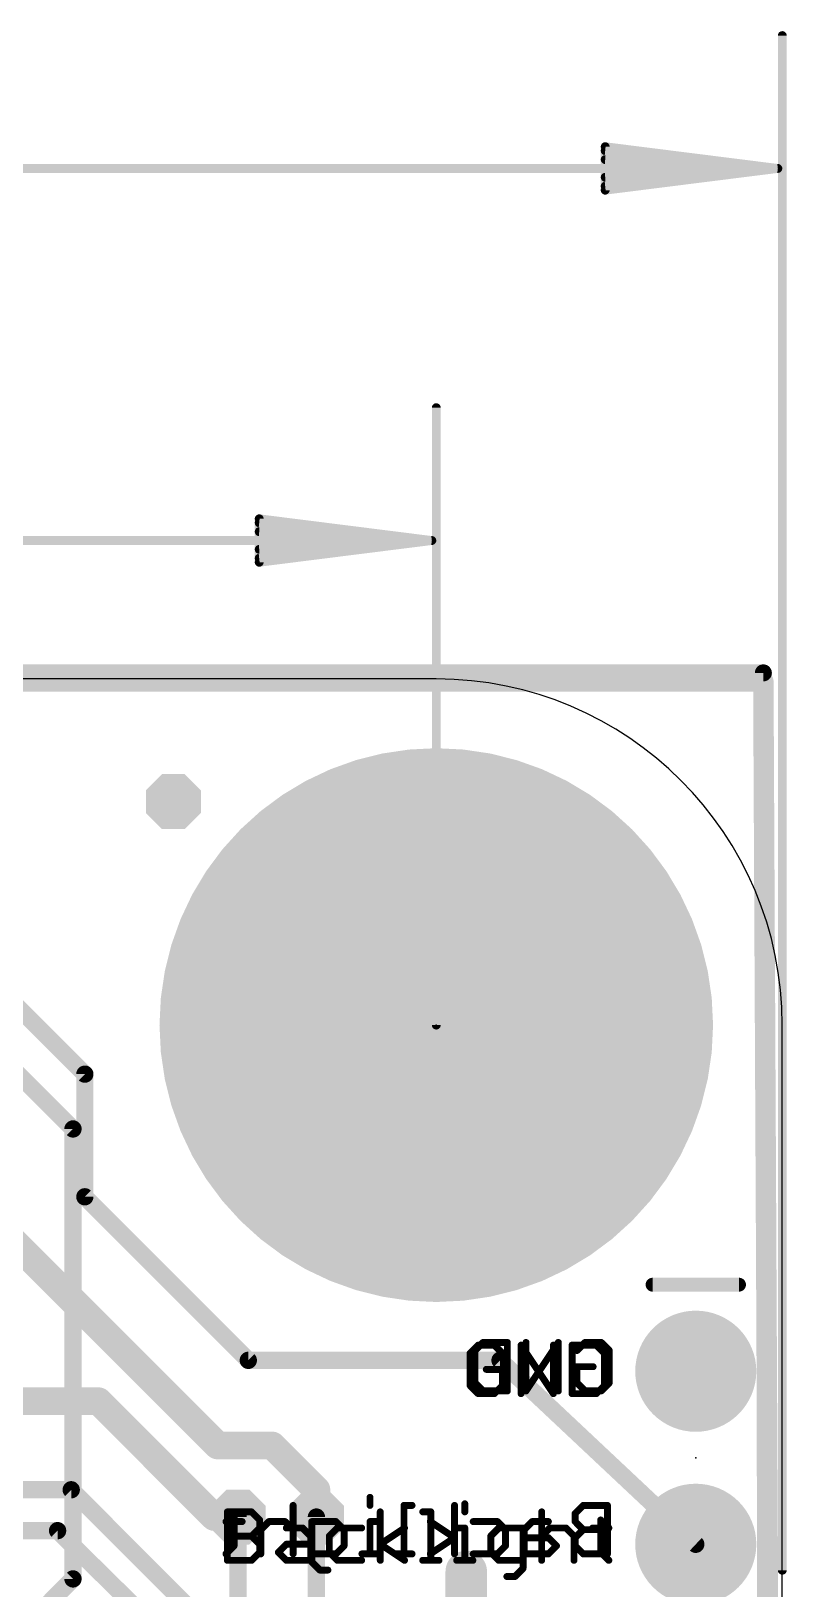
# Model space of a CAD drawing. Extents: x -30 to 79, y -8 to 63.
# Drawn here: x 55.01 to 66.17, y 37.45 to 60.31 of the extents above; entities that cross this region are included whole.
import ezdxf

# ---------------------------------------------------------------- set-up
doc = ezdxf.new("R2010")
doc.units = 0
for name, color, linetype in [('1', 12, 'CONTINUOUS'), ('16', 132, 'CONTINUOUS'), ('17', 110, 'CONTINUOUS'), ('18', 3, 'CONTINUOUS'), ('20', 53, 'CONTINUOUS'), ('21', 40, 'CONTINUOUS'), ('22', 6, 'CONTINUOUS'), ('23', 40, 'CONTINUOUS'), ('39', 12, 'CONTINUOUS'), ('40', 132, 'CONTINUOUS'), ('41', 12, 'CONTINUOUS'), ('42', 132, 'CONTINUOUS'), ('43', 110, 'CONTINUOUS'), ('47', 253, 'CONTINUOUS'), ('51', 253, 'CONTINUOUS')]:
    doc.layers.add(name, color=color, linetype=linetype)

# ---------------------------------------------------------------- blocks, each defined once
blk = doc.blocks.new('RECT')
blk.add_solid([(-0.5, -0.5), (0.5, -0.5), (-0.5, 0.5), (0.5, 0.5)])
blk = doc.blocks.new('ROUNDP')
at = {"const_width": 0.5}
blk.add_lwpolyline([(0, -0.25, 1), (0, 0.25, 1), (0, -0.25)], format="xyb", dxfattribs=at)
blk = doc.blocks.new('OCTAGONV')
at = {"const_width": 0.5}
blk.add_lwpolyline([(-0.25, -0.1036), (-0.25, 0.1036), (-0.1036, 0.25), (0.1036, 0.25), (0.25, 0.1036), (0.25, -0.1036), (0.1036, -0.25), (-0.1036, -0.25), (-0.25, -0.1036), (-0.25, 0.1036)], dxfattribs=at)

msp = doc.modelspace()

# ---------------------------------------------------------------- linework, layer by layer
at = {"layer": '1'}
for points, const_width in [([(-0.254, 50.762), (65.762, 50.762)], 0.3), ([(65.762, 50.762), (66.016, 0)], 0.3), ([(55.626, 44.196), (53.848, 45.974)], 0.254), ([(55.626, 37.592), (55.626, 44.196)], 0.254), ([(58.05, 34.55), (58.05, 38.5)], 0.254), ([(59.2, 34.4118), (59.2, 38.5)], 0.254), ([(61.4, 37.7), (61.4, 33.7)], 0.6096), ([(53.467, 35.433), (55.626, 37.592)], 0.254)]:
    msp.add_lwpolyline(points, dxfattribs=dict(at, const_width=const_width))
for points, const_width in [([(65.837, 50.7624, 1), (65.687, 50.7616)], 0.15), ([(65.762, 50.687, 1), (65.762, 50.837)], 0.15), ([(55.6895, 44.196, 1), (55.5625, 44.196)], 0.127), ([(55.5811, 44.1511, 1), (55.6709, 44.2409)], 0.127), ([(58.1135, 38.5, 1), (57.9865, 38.5)], 0.127), ([(59.2635, 38.5, 1), (59.1365, 38.5)], 0.127), ([(61.5524, 37.7, 1), (61.2476, 37.7)], 0.3048), ([(55.5625, 37.592, 1), (55.6895, 37.592)], 0.127), ([(55.6709, 37.5471, 1), (55.5811, 37.6369)], 0.127)]:
    msp.add_lwpolyline(points, format="xyb", dxfattribs=dict(at, const_width=const_width))
at = {"layer": '16'}
for points, const_width in [([(-0.127, 50.889), (65.762, 50.889)], 0.25), ([(65.762, 50.889), (65.889, 0)], 0.25), ([(55.8, 45), (52.2, 48.6)], 0.254), ([(57.75, 39.55), (51, 46.3)], 0.4064), ([(55.8, 43.2), (55.8, 45)], 0.254), ([(58.2, 40.8), (55.8, 43.2)], 0.254), ([(61.896, 40.8), (58.2, 40.8)], 0.254), ([(64.77, 38.1), (61.896, 40.8)], 0.254), ([(56, 40.2), (52.9, 40.2)], 0.4064), ([(57.7, 38.5), (56, 40.2)], 0.4064), ([(58.55, 39.55), (57.75, 39.55)], 0.4064), ([(59.2, 38.9), (58.55, 39.55)], 0.4064), ([(59.2, 38.5), (59.2, 38.9)], 0.4064), ([(50.4, 38.9), (55.6, 38.9)], 0.254), ([(55.6, 38.9), (63.5, 31)], 0.254), ([(58.05, 38.5), (57.7, 38.5)], 0.4064), ([(59.2, 38.5), (59.2, 38.65)], 0.4064), ([(51.0162, 38.3), (55.4, 38.3)], 0.254), ([(55.4, 38.3), (62.4, 31.4)], 0.254)]:
    msp.add_lwpolyline(points, dxfattribs=dict(at, const_width=const_width))
for points, const_width in [([(65.8245, 50.8892, 1), (65.6995, 50.8888)], 0.125), ([(65.762, 50.8265, 1), (65.762, 50.9515)], 0.125), ([(55.8635, 45, 1), (55.7365, 45)], 0.127), ([(55.7551, 44.9551, 1), (55.8449, 45.0449)], 0.127), ([(55.8449, 43.2449, 1), (55.7551, 43.1551)], 0.127), ([(55.7365, 43.2, 1), (55.8635, 43.2)], 0.127), ([(58.2, 40.8635, 1), (58.2, 40.7365)], 0.127), ([(61.9395, 40.8463, 1), (61.8525, 40.7537)], 0.127), ([(61.896, 40.7365, 1), (61.896, 40.8635)], 0.127), ([(58.1551, 40.7551, 1), (58.2449, 40.8449)], 0.127), ([(56.0718, 40.2718, 1), (55.9282, 40.1282)], 0.2032), ([(56, 40.0984, 1), (56, 40.3016)], 0.2032), ([(57.75, 39.6516, 1), (57.75, 39.4484)], 0.2032), ([(57.6782, 39.4782, 1), (57.8218, 39.6218)], 0.2032), ([(58.6218, 39.6218, 1), (58.4782, 39.4782)], 0.2032), ([(58.55, 39.4484, 1), (58.55, 39.6516)], 0.2032), ([(59.3016, 38.9, 1), (59.0984, 38.9)], 0.2032), ([(55.6449, 38.9449, 1), (55.5551, 38.8551)], 0.127), ([(55.6, 38.8365, 1), (55.6, 38.9635)], 0.127), ([(59.1282, 38.8282, 1), (59.2718, 38.9718)], 0.2032), ([(57.7, 38.6016, 1), (57.7, 38.3984)], 0.2032), ([(57.6282, 38.4282, 1), (57.7718, 38.5718)], 0.2032), ([(58.05, 38.3984, 1), (58.05, 38.6016)], 0.2032), ([(59.3016, 38.65, 1), (59.0984, 38.65)], 0.2032), ([(55.4446, 38.3452, 1), (55.3554, 38.2548)], 0.127), ([(55.4, 38.2365, 1), (55.4, 38.3635)], 0.127), ([(59.0984, 38.5, 1), (59.3016, 38.5)], 0.2032), ([(59.0984, 38.5, 1), (59.3016, 38.5)], 0.2032), ([(64.7265, 38.0537, 1), (64.8135, 38.1463)], 0.127)]:
    msp.add_lwpolyline(points, format="xyb", dxfattribs=dict(at, const_width=const_width))
at = {"layer": '20'}
for p, q in [((60.96, 50.8), (5.08, 50.8)), ((66.04, 5.08), (66.04, 45.72))]:
    msp.add_line(p, q, dxfattribs=at)
msp.add_arc((60.96, 45.72), 5.08, 0, 90, dxfattribs=at)
at = {"layer": '21'}
for points, const_width in [([(60.96, 42.291, 1), (60.96, 49.149, 1), (60.96, 42.291)], 0.2032), ([(61.482, 40.9042, 1), (61.4312, 40.9042)], 0.0508), ([(61.4386, 40.9221, 1), (61.4745, 40.8862)], 0.0508), ([(61.5752, 41.0482, 1), (61.5752, 40.9974)], 0.0508), ([(61.5931, 41.0048, 1), (61.5572, 41.0408)], 0.0508), ([(61.8304, 41.0408, 1), (61.7945, 41.0048)], 0.0508), ([(61.8125, 40.9974, 1), (61.8125, 41.0482)], 0.0508), ([(61.9131, 40.8862, 1), (61.9491, 40.9221)], 0.0508), ([(62.2261, 41.0369, 1), (62.1838, 41.0087)], 0.0508), ([(62.2304, 41.0228, 1), (62.1796, 41.0228)], 0.0508), ([(62.7049, 41.0228, 1), (62.6541, 41.0228)], 0.0508), ([(62.9788, 41.0228, 1), (62.928, 41.0228)], 0.0508), ([(62.9534, 41.0482, 1), (62.9534, 40.9974)], 0.0508), ([(63.3272, 41.0408, 1), (63.2913, 41.0048)], 0.0508), ([(63.3093, 40.9974, 1), (63.3093, 41.0482)], 0.0508), ([(63.4533, 40.9042, 1), (63.4025, 40.9042)], 0.0508), ([(63.41, 40.8862, 1), (63.4459, 40.9221)], 0.0508), ([(61.6938, 40.6923, 1), (61.6938, 40.6415)], 0.0508), ([(61.9565, 40.6669, 1), (61.9057, 40.6669)], 0.0508), ([(61.9311, 40.6415, 1), (61.9311, 40.6923)], 0.0508), ([(61.4745, 40.4476, 1), (61.4386, 40.4117)], 0.0508), ([(61.9491, 40.4117, 1), (61.9131, 40.4476)], 0.0508), ([(63.4459, 40.4117, 1), (63.41, 40.4476)], 0.0508), ([(61.4312, 40.4296, 1), (61.482, 40.4296)], 0.0508), ([(61.5752, 40.3364, 1), (61.5752, 40.2856)], 0.0508), ([(61.5572, 40.293, 1), (61.5931, 40.329)], 0.0508), ([(61.7945, 40.329, 1), (61.8304, 40.293)], 0.0508), ([(61.8125, 40.2856, 1), (61.8125, 40.3364)], 0.0508), ([(61.9057, 40.4296, 1), (61.9565, 40.4296)], 0.0508), ([(62.1796, 40.311, 1), (62.2304, 40.311)], 0.0508), ([(62.6541, 40.311, 1), (62.7049, 40.311)], 0.0508), ([(62.6584, 40.2969, 1), (62.7006, 40.3251)], 0.0508), ([(62.9534, 40.3364, 1), (62.9534, 40.2856)], 0.0508), ([(62.928, 40.311, 1), (62.9788, 40.311)], 0.0508), ([(63.2913, 40.329, 1), (63.3272, 40.293)], 0.0508), ([(63.3093, 40.2856, 1), (63.3093, 40.3364)], 0.0508), ([(63.4025, 40.4296, 1), (63.4533, 40.4296)], 0.0508), ([(61.4043, 38.6947, 1), (61.3535, 38.6947)], 0.0508), ([(57.9178, 38.576, 1), (57.867, 38.576)], 0.0508), ([(57.8924, 38.6014, 1), (57.8924, 38.5506)], 0.0508), ([(58.2663, 38.594, 1), (58.2303, 38.5581)], 0.0508), ([(58.2483, 38.5506, 1), (58.2483, 38.6014)], 0.0508), ([(58.3923, 38.4574, 1), (58.3415, 38.4574)], 0.0508), ([(58.349, 38.4394, 1), (58.3849, 38.4754)], 0.0508), ([(60.163, 38.576, 1), (60.1122, 38.576)], 0.0508), ([(60.7613, 38.6014, 1), (60.7613, 38.5506)], 0.0508), ([(60.9054, 38.576, 1), (60.8546, 38.576)], 0.0508), ([(60.88, 38.5506, 1), (60.88, 38.6014)], 0.0508), ([(61.3535, 38.576, 1), (61.4043, 38.576)], 0.0508), ([(62.533, 38.576, 1), (62.4822, 38.576)], 0.0508), ([(63.4001, 38.4574, 1), (63.3493, 38.4574)], 0.0508), ([(57.8924, 38.2455, 1), (57.8924, 38.1947)], 0.0508), ([(58.2663, 38.2381, 1), (58.2303, 38.2022)], 0.0508), ([(58.2303, 38.2381, 1), (58.2663, 38.2022)], 0.0508), ([(58.2483, 38.1947, 1), (58.2483, 38.2455)], 0.0508), ([(58.3415, 38.3388, 1), (58.3923, 38.3388)], 0.0508), ([(58.3849, 38.3208, 1), (58.349, 38.3567)], 0.0508), ([(58.7595, 38.3642, 1), (58.7595, 38.3134)], 0.0508), ([(59.0147, 38.3567, 1), (58.9788, 38.3208)], 0.0508), ([(58.9967, 38.3134, 1), (58.9967, 38.3642)], 0.0508), ([(59.1408, 38.2201, 1), (59.09, 38.2201)], 0.0508), ([(59.0974, 38.2022, 1), (59.1333, 38.2381)], 0.0508), ([(59.4146, 38.2201, 1), (59.3638, 38.2201)], 0.0508), ([(59.3713, 38.2381, 1), (59.4072, 38.2022)], 0.0508), ([(59.5079, 38.3642, 1), (59.5079, 38.3134)], 0.0508), ([(59.5258, 38.3208, 1), (59.4899, 38.3567)], 0.0508), ([(59.8638, 38.3134, 1), (59.8638, 38.3642)], 0.0508), ([(60.5076, 38.3176, 1), (60.4795, 38.3599)], 0.0508), ([(61.2603, 38.3642, 1), (61.2603, 38.3134)], 0.0508), ([(61.4043, 38.3388, 1), (61.3535, 38.3388)], 0.0508), ([(61.3789, 38.3134, 1), (61.3789, 38.3642)], 0.0508), ([(61.7846, 38.2201, 1), (61.7338, 38.2201)], 0.0508), ([(61.7413, 38.2381, 1), (61.7772, 38.2022)], 0.0508), ([(61.8778, 38.3642, 1), (61.8778, 38.3134)], 0.0508), ([(61.8958, 38.3208, 1), (61.8599, 38.3567)], 0.0508), ([(62.2591, 38.3388, 1), (62.2084, 38.3388)], 0.0508), ([(62.2338, 38.3134, 1), (62.2338, 38.3642)], 0.0508), ([(62.4897, 38.2381, 1), (62.5256, 38.2022)], 0.0508), ([(62.6263, 38.3642, 1), (62.6263, 38.3134)], 0.0508), ([(62.6442, 38.3208, 1), (62.6083, 38.3567)], 0.0508), ([(62.8815, 38.3567, 1), (62.8456, 38.3208)], 0.0508), ([(62.8635, 38.3134, 1), (62.8635, 38.3642)], 0.0508), ([(63.0076, 38.2201, 1), (62.9568, 38.2201)], 0.0508), ([(62.9642, 38.2022, 1), (63.0001, 38.2381)], 0.0508), ([(63.256, 38.3642, 1), (63.256, 38.3134)], 0.0508), ([(63.4933, 38.3134, 1), (63.4933, 38.3642)], 0.0508), ([(58.3923, 38.1015, 1), (58.3415, 38.1015)], 0.0508), ([(58.3415, 37.9829, 1), (58.3923, 37.9829)], 0.0508), ([(58.349, 38.0835, 1), (58.3849, 38.1195)], 0.0508), ([(58.3849, 37.9649, 1), (58.349, 38.0008)], 0.0508), ([(58.6588, 38.0008, 1), (58.6229, 37.9649)], 0.0508), ([(58.6229, 38.0008, 1), (58.6588, 37.9649)], 0.0508), ([(58.7595, 38.1269, 1), (58.7595, 38.0761)], 0.0508), ([(58.7774, 38.0835, 1), (58.7415, 38.1195)], 0.0508), ([(59.1154, 38.0761, 1), (59.1154, 38.1269)], 0.0508), ([(59.3638, 37.9829, 1), (59.4146, 37.9829)], 0.0508), ([(59.4072, 38.0008, 1), (59.3713, 37.9649)], 0.0508), ([(60.1517, 38.1226, 1), (60.1236, 38.0804)], 0.0508), ([(60.1236, 38.1226, 1), (60.1517, 38.0804)], 0.0508), ([(61.7338, 37.9829, 1), (61.7846, 37.9829)], 0.0508), ([(61.7772, 38.0008, 1), (61.7413, 37.9649)], 0.0508), ([(63.3926, 38.0008, 1), (63.3567, 37.9649)], 0.0508), ([(63.3493, 37.9829, 1), (63.4001, 37.9829)], 0.0508), ([(57.8924, 37.8896, 1), (57.8924, 37.8388)], 0.0508), ([(57.867, 37.8642, 1), (57.9178, 37.8642)], 0.0508), ([(58.2303, 37.8822, 1), (58.2663, 37.8463)], 0.0508), ([(58.2483, 37.8388, 1), (58.2483, 37.8896)], 0.0508), ([(58.7595, 37.8896, 1), (58.7595, 37.8388)], 0.0508), ([(58.7415, 37.8463, 1), (58.7774, 37.8822)], 0.0508), ([(59.09, 37.8642, 1), (59.1408, 37.8642)], 0.0508), ([(59.1154, 37.8388, 1), (59.1154, 37.8896)], 0.0508), ([(59.5079, 37.8896, 1), (59.5079, 37.8388)], 0.0508), ([(59.4899, 37.8463, 1), (59.5258, 37.8822)], 0.0508), ([(59.8638, 37.8388, 1), (59.8638, 37.8896)], 0.0508), ([(60.1122, 37.8642, 1), (60.163, 37.8642)], 0.0508), ([(60.4795, 37.8431, 1), (60.5076, 37.8854)], 0.0508), ([(60.7613, 37.8896, 1), (60.7613, 37.8388)], 0.0508), ([(60.8546, 37.8642, 1), (60.9054, 37.8642)], 0.0508), ([(60.9986, 37.8388, 1), (60.9986, 37.8896)], 0.0508), ([(61.2603, 37.8896, 1), (61.2603, 37.8388)], 0.0508), ([(61.3535, 37.8642, 1), (61.4043, 37.8642)], 0.0508), ([(61.4975, 37.8388, 1), (61.4975, 37.8896)], 0.0508), ([(61.8778, 37.8896, 1), (61.8778, 37.8388)], 0.0508), ([(61.8599, 37.8463, 1), (61.8958, 37.8822)], 0.0508), ([(62.2084, 37.7456, 1), (62.2591, 37.7456)], 0.0508), ([(62.2517, 37.7276, 1), (62.2158, 37.7636)], 0.0508), ([(62.2338, 37.8388, 1), (62.2338, 37.8896)], 0.0508), ([(62.4822, 37.8642, 1), (62.533, 37.8642)], 0.0508), ([(62.9568, 37.8642, 1), (63.0076, 37.8642)], 0.0508), ([(63.4754, 37.8463, 1), (63.5113, 37.8822)], 0.0508), ([(61.9965, 37.6524, 1), (61.9965, 37.6016)], 0.0508), ([(62.0972, 37.6449, 1), (62.1331, 37.609)], 0.0508), ([(62.1151, 37.6016, 1), (62.1151, 37.6524)], 0.0508)]:
    msp.add_lwpolyline(points, format="xyb", dxfattribs=dict(at, const_width=const_width))
at = {"layer": '21', "const_width": 0.1016}
for points in [[(61.5752, 41.0228), (61.4566, 40.9042)], [(61.4566, 40.9042), (61.4566, 40.4296)], [(61.8125, 41.0228), (61.5752, 41.0228)], [(61.9311, 40.9042), (61.8125, 41.0228)], [(62.205, 40.311), (62.205, 41.0228)], [(62.205, 41.0228), (62.6795, 40.311)], [(62.6795, 40.311), (62.6795, 41.0228)], [(62.9534, 41.0228), (62.9534, 40.311)], [(63.3093, 41.0228), (62.9534, 41.0228)], [(63.4279, 40.9042), (63.3093, 41.0228)], [(63.4279, 40.4296), (63.4279, 40.9042)], [(61.9311, 40.6669), (61.6938, 40.6669)], [(61.9311, 40.4296), (61.9311, 40.6669)], [(61.4566, 40.4296), (61.5752, 40.311)], [(61.8125, 40.311), (61.9311, 40.4296)], [(63.3093, 40.311), (63.4279, 40.4296)], [(61.5752, 40.311), (61.8125, 40.311)], [(62.9534, 40.311), (63.3093, 40.311)], [(61.3789, 38.6947), (61.3789, 38.576)], [(57.8924, 37.8642), (57.8924, 38.576)], [(57.8924, 38.576), (58.2483, 38.576)], [(58.2483, 38.576), (58.3669, 38.4574)], [(58.3669, 38.4574), (58.3669, 38.3388)], [(60.1376, 37.8642), (60.1376, 38.576)], [(60.7613, 38.576), (60.88, 38.576)], [(60.88, 38.576), (60.88, 37.8642)], [(62.5076, 38.576), (62.5076, 37.8642)], [(63.3747, 38.4574), (63.3747, 37.9829)], [(57.8924, 38.2201), (58.2483, 38.2201)], [(58.3669, 38.3388), (58.2483, 38.2201)], [(58.2483, 38.2201), (58.3669, 38.1015)], [(58.7595, 38.3388), (58.9967, 38.3388)], [(58.9967, 38.3388), (59.1154, 38.2201)], [(59.1154, 38.2201), (59.1154, 37.8642)], [(59.5079, 38.3388), (59.3892, 38.2201)], [(59.3892, 38.2201), (59.3892, 37.9829)], [(59.8638, 38.3388), (59.5079, 38.3388)], [(60.1376, 38.1015), (60.4936, 38.3388)], [(61.2603, 38.3388), (61.3789, 38.3388)], [(61.3789, 38.3388), (61.3789, 37.8642)], [(61.8778, 38.3388), (61.7592, 38.2201)], [(61.7592, 38.2201), (61.7592, 37.9829)], [(62.2338, 38.3388), (61.8778, 38.3388)], [(62.2338, 37.7456), (62.2338, 38.3388)], [(62.5076, 38.2201), (62.6263, 38.3388)], [(62.6263, 38.3388), (62.8635, 38.3388)], [(62.8635, 38.3388), (62.9822, 38.2201)], [(62.9822, 38.2201), (62.9822, 37.8642)], [(63.256, 38.3388), (63.4933, 38.3388)], [(58.3669, 37.9829), (58.2483, 37.8642)], [(58.3669, 38.1015), (58.3669, 37.9829)], [(58.6408, 37.9829), (58.7595, 38.1015)], [(58.7595, 37.8642), (58.6408, 37.9829)], [(58.7595, 38.1015), (59.1154, 38.1015)], [(59.3892, 37.9829), (59.5079, 37.8642)], [(60.4936, 37.8642), (60.1376, 38.1015)], [(61.7592, 37.9829), (61.8778, 37.8642)], [(63.3747, 37.9829), (63.4933, 37.8642)], [(58.2483, 37.8642), (57.8924, 37.8642)], [(59.1154, 37.8642), (58.7595, 37.8642)], [(59.5079, 37.8642), (59.8638, 37.8642)], [(60.7613, 37.8642), (60.9986, 37.8642)], [(61.2603, 37.8642), (61.4975, 37.8642)], [(61.8778, 37.8642), (62.2338, 37.8642)], [(62.1151, 37.627), (62.2338, 37.7456)], [(61.9965, 37.627), (62.1151, 37.627)]]:
    msp.add_lwpolyline(points, dxfattribs=at)
at = {"layer": '22', "const_width": 0.1016}
for points in [[(61.5288, 40.944), (61.6475, 41.0626)], [(61.5288, 40.4694), (61.5288, 40.944)], [(61.6475, 41.0626), (62.0034, 41.0626)], [(62.0034, 41.0626), (62.0034, 40.3508)], [(62.7518, 41.0626), (62.2772, 40.3508)], [(62.2772, 40.3508), (62.2772, 41.0626)], [(62.7518, 40.3508), (62.7518, 41.0626)], [(63.0257, 40.944), (63.1443, 41.0626)], [(63.1443, 41.0626), (63.3816, 41.0626)], [(63.3816, 41.0626), (63.5002, 40.944)], [(63.5002, 40.944), (63.5002, 40.4694)], [(63.0257, 40.4694), (63.0257, 40.7067)], [(63.0257, 40.7067), (63.2629, 40.7067)], [(61.6475, 40.3508), (61.5288, 40.4694)], [(63.1443, 40.3508), (63.0257, 40.4694)], [(63.5002, 40.4694), (63.3816, 40.3508)], [(62.0034, 40.3508), (61.6475, 40.3508)], [(63.3816, 40.3508), (63.1443, 40.3508)], [(58.858, 38.6706), (58.858, 37.9588)], [(59.9867, 38.7892), (59.9867, 38.6706)], [(60.6043, 38.6706), (60.4856, 38.6706)], [(60.4856, 38.6706), (60.4856, 37.9588)], [(61.228, 37.9588), (61.228, 38.6706)], [(63.1173, 38.6706), (62.9987, 38.552)], [(63.4732, 38.6706), (63.1173, 38.6706)], [(63.4732, 37.9588), (63.4732, 38.6706)], [(58.1096, 38.4333), (57.8723, 38.4333)], [(57.9909, 38.552), (57.9909, 38.0774)], [(58.5021, 38.4333), (58.3834, 38.3147)], [(58.7393, 38.4333), (58.5021, 38.4333)], [(58.858, 38.3147), (58.7393, 38.4333)], [(59.1319, 37.8402), (59.1319, 38.4333)], [(59.1319, 38.4333), (59.4878, 38.4333)], [(59.4878, 38.4333), (59.6064, 38.3147)], [(60.1053, 38.4333), (59.9867, 38.4333)], [(59.9867, 38.4333), (59.9867, 37.9588)], [(61.228, 38.1961), (60.8721, 38.4333)], [(61.5018, 38.4333), (61.8577, 38.4333)], [(61.8577, 38.4333), (61.9764, 38.3147)], [(62.3689, 38.4333), (62.2502, 38.3147)], [(62.6061, 38.4333), (62.3689, 38.4333)], [(62.9987, 38.552), (62.9987, 38.4333)], [(62.9987, 38.4333), (63.1173, 38.3147)], [(58.3834, 38.3147), (58.3834, 37.9588)], [(59.6064, 38.3147), (59.6064, 38.0774)], [(60.8721, 37.9588), (61.228, 38.1961)], [(61.9764, 38.3147), (61.9764, 38.0774)], [(62.2502, 38.3147), (62.2502, 37.9588)], [(62.6061, 38.1961), (62.2502, 38.1961)], [(62.7248, 38.0774), (62.6061, 38.1961)], [(63.1173, 38.3147), (62.9987, 38.1961)], [(62.9987, 38.1961), (62.9987, 38.0774)], [(63.4732, 38.3147), (63.1173, 38.3147)], [(57.9909, 38.0774), (57.8723, 37.9588)], [(59.4878, 37.9588), (59.1319, 37.9588)], [(59.6064, 38.0774), (59.4878, 37.9588)], [(60.1053, 37.9588), (59.8681, 37.9588)], [(60.6043, 37.9588), (60.367, 37.9588)], [(61.8577, 37.9588), (61.5018, 37.9588)], [(61.9764, 38.0774), (61.8577, 37.9588)], [(62.2502, 37.9588), (62.6061, 37.9588)], [(62.6061, 37.9588), (62.7248, 38.0774)], [(62.9987, 38.0774), (63.1173, 37.9588)], [(63.1173, 37.9588), (63.4732, 37.9588)], [(59.2505, 37.7215), (59.1319, 37.8402)], [(59.3691, 37.7215), (59.2505, 37.7215)]]:
    msp.add_lwpolyline(points, dxfattribs=at)
at = {"layer": '22', "const_width": 0.0508}
for points in [[(61.5542, 40.944, 1), (61.5034, 40.944)], [(61.5109, 40.9619, 1), (61.5468, 40.926)], [(61.6475, 41.088, 1), (61.6475, 41.0372)], [(61.6654, 41.0446, 1), (61.6295, 41.0806)], [(62.0288, 41.0626, 1), (61.978, 41.0626)], [(62.0034, 41.0372, 1), (62.0034, 41.088)], [(62.3026, 41.0626, 1), (62.2518, 41.0626)], [(62.7772, 41.0626, 1), (62.7264, 41.0626)], [(62.7729, 41.0485, 1), (62.7307, 41.0767)], [(63.0077, 40.9619, 1), (63.0436, 40.926)], [(63.1443, 41.088, 1), (63.1443, 41.0372)], [(63.1623, 41.0446, 1), (63.1263, 41.0806)], [(63.3995, 41.0806, 1), (63.3636, 41.0446)], [(63.3816, 41.0372, 1), (63.3816, 41.088)], [(63.5256, 40.944, 1), (63.4748, 40.944)], [(63.4822, 40.926, 1), (63.5182, 40.9619)], [(63.0511, 40.7067, 1), (63.0003, 40.7067)], [(63.0257, 40.7321, 1), (63.0257, 40.6813)], [(63.2629, 40.6813, 1), (63.2629, 40.7321)], [(61.5034, 40.4694, 1), (61.5542, 40.4694)], [(61.5468, 40.4874, 1), (61.5109, 40.4515)], [(63.0436, 40.4874, 1), (63.0077, 40.4515)], [(63.0003, 40.4694, 1), (63.0511, 40.4694)], [(63.4748, 40.4694, 1), (63.5256, 40.4694)], [(63.5182, 40.4515, 1), (63.4822, 40.4874)], [(61.6475, 40.3762, 1), (61.6475, 40.3254)], [(61.6295, 40.3328, 1), (61.6654, 40.3688)], [(61.978, 40.3508, 1), (62.0288, 40.3508)], [(62.0034, 40.3254, 1), (62.0034, 40.3762)], [(62.2561, 40.3649, 1), (62.2984, 40.3367)], [(62.2518, 40.3508, 1), (62.3026, 40.3508)], [(62.7264, 40.3508, 1), (62.7772, 40.3508)], [(63.1443, 40.3762, 1), (63.1443, 40.3254)], [(63.1263, 40.3328, 1), (63.1623, 40.3688)], [(63.3636, 40.3688, 1), (63.3995, 40.3328)], [(63.3816, 40.3254, 1), (63.3816, 40.3762)], [(58.8834, 38.6706, 1), (58.8326, 38.6706)], [(60.0121, 38.7892, 1), (59.9613, 38.7892)], [(59.9613, 38.6706, 1), (60.0121, 38.6706)], [(60.4856, 38.696, 1), (60.4856, 38.6452)], [(60.511, 38.6706, 1), (60.4602, 38.6706)], [(60.6043, 38.6452, 1), (60.6043, 38.696)], [(61.2534, 38.6706, 1), (61.2026, 38.6706)], [(63.1173, 38.696, 1), (63.1173, 38.6452)], [(63.1353, 38.6526, 1), (63.0993, 38.6886)], [(63.4986, 38.6706, 1), (63.4478, 38.6706)], [(63.4732, 38.6452, 1), (63.4732, 38.696)], [(57.8723, 38.4587, 1), (57.8723, 38.4079)], [(58.0163, 38.552, 1), (57.9655, 38.552)], [(58.1096, 38.4079, 1), (58.1096, 38.4587)], [(58.5021, 38.4587, 1), (58.5021, 38.4079)], [(58.52, 38.4154, 1), (58.4841, 38.4513)], [(58.7573, 38.4513, 1), (58.7214, 38.4154)], [(58.7393, 38.4079, 1), (58.7393, 38.4587)], [(59.1572, 38.4333, 1), (59.1065, 38.4333)], [(59.1319, 38.4587, 1), (59.1319, 38.4079)], [(59.5057, 38.4513, 1), (59.4698, 38.4154)], [(59.4878, 38.4079, 1), (59.4878, 38.4587)], [(59.9867, 38.4587, 1), (59.9867, 38.4079)], [(60.0121, 38.4333, 1), (59.9613, 38.4333)], [(60.1053, 38.4079, 1), (60.1053, 38.4587)], [(60.8861, 38.4545, 1), (60.858, 38.4122)], [(61.5018, 38.4587, 1), (61.5018, 38.4079)], [(61.8757, 38.4513, 1), (61.8398, 38.4154)], [(61.8577, 38.4079, 1), (61.8577, 38.4587)], [(62.3689, 38.4587, 1), (62.3689, 38.4079)], [(62.3868, 38.4154, 1), (62.3509, 38.4513)], [(62.6061, 38.4079, 1), (62.6061, 38.4587)], [(63.0241, 38.552, 1), (62.9733, 38.552)], [(62.9807, 38.5699, 1), (63.0166, 38.534)], [(63.0166, 38.4513, 1), (62.9807, 38.4154)], [(62.9733, 38.4333, 1), (63.0241, 38.4333)], [(58.4088, 38.3147, 1), (58.358, 38.3147)], [(58.3655, 38.3327, 1), (58.4014, 38.2967)], [(58.84, 38.2967, 1), (58.8759, 38.3327)], [(59.6318, 38.3147, 1), (59.581, 38.3147)], [(59.5884, 38.2967, 1), (59.6243, 38.3327)], [(61.242, 38.1749, 1), (61.2139, 38.2172)], [(61.2139, 38.1749, 1), (61.242, 38.2172)], [(62.0018, 38.3147, 1), (61.951, 38.3147)], [(61.9584, 38.2967, 1), (61.9943, 38.3327)], [(62.2756, 38.3147, 1), (62.2248, 38.3147)], [(62.2323, 38.3327, 1), (62.2682, 38.2967)], [(62.2502, 38.2215, 1), (62.2502, 38.1707)], [(62.6241, 38.214, 1), (62.5882, 38.1781)], [(62.6061, 38.1707, 1), (62.6061, 38.2215)], [(63.0241, 38.1961, 1), (62.9733, 38.1961)], [(62.9807, 38.214, 1), (63.0166, 38.1781)], [(63.1173, 38.3401, 1), (63.1173, 38.2893)], [(63.1353, 38.2967, 1), (63.0993, 38.3327)], [(63.0993, 38.2967, 1), (63.1353, 38.3327)], [(63.4732, 38.2893, 1), (63.4732, 38.3401)], [(57.8543, 37.9768, 1), (57.8902, 37.9408)], [(57.9655, 38.0774, 1), (58.0163, 38.0774)], [(58.0089, 38.0595, 1), (57.973, 38.0954)], [(58.358, 37.9588, 1), (58.4088, 37.9588)], [(58.8326, 37.9588, 1), (58.8834, 37.9588)], [(59.1319, 37.9842, 1), (59.1319, 37.9334)], [(59.4698, 37.9768, 1), (59.5057, 37.9408)], [(59.4878, 37.9334, 1), (59.4878, 37.9842)], [(59.581, 38.0774, 1), (59.6318, 38.0774)], [(59.6243, 38.0595, 1), (59.5884, 38.0954)], [(59.8681, 37.9842, 1), (59.8681, 37.9334)], [(59.9613, 37.9588, 1), (60.0121, 37.9588)], [(60.1053, 37.9334, 1), (60.1053, 37.9842)], [(60.367, 37.9842, 1), (60.367, 37.9334)], [(60.4602, 37.9588, 1), (60.511, 37.9588)], [(60.6043, 37.9334, 1), (60.6043, 37.9842)], [(60.858, 37.9799, 1), (60.8861, 37.9377)], [(61.2026, 37.9588, 1), (61.2534, 37.9588)], [(61.5018, 37.9842, 1), (61.5018, 37.9334)], [(61.8398, 37.9768, 1), (61.8757, 37.9408)], [(61.8577, 37.9334, 1), (61.8577, 37.9842)], [(61.951, 38.0774, 1), (62.0018, 38.0774)], [(61.9943, 38.0595, 1), (61.9584, 38.0954)], [(62.2502, 37.9842, 1), (62.2502, 37.9334)], [(62.2248, 37.9588, 1), (62.2756, 37.9588)], [(62.5882, 37.9768, 1), (62.6241, 37.9408)], [(62.6061, 37.9334, 1), (62.6061, 37.9842)], [(62.7427, 38.0595, 1), (62.7068, 38.0954)], [(62.7068, 38.0595, 1), (62.7427, 38.0954)], [(63.0166, 38.0954, 1), (62.9807, 38.0595)], [(62.9733, 38.0774, 1), (63.0241, 38.0774)], [(63.1173, 37.9842, 1), (63.1173, 37.9334)], [(63.0993, 37.9408, 1), (63.1353, 37.9768)], [(63.4478, 37.9588, 1), (63.4986, 37.9588)], [(63.4732, 37.9334, 1), (63.4732, 37.9842)], [(59.1498, 37.8581, 1), (59.1139, 37.8222)], [(59.1065, 37.8402, 1), (59.1572, 37.8402)], [(59.2505, 37.7469, 1), (59.2505, 37.6961)], [(59.2325, 37.7036, 1), (59.2684, 37.7395)], [(59.3691, 37.6961, 1), (59.3691, 37.7469)]]:
    msp.add_lwpolyline(points, format="xyb", dxfattribs=at)
at = {"layer": '23'}
for p in [(60.96, 45.72), (64.77, 39.37)]:
    msp.add_point(p, dxfattribs=at)
at = {"layer": '39', "const_width": 2.032}
msp.add_lwpolyline([(60.96, 42.672, 1), (60.96, 48.768, 1), (60.96, 42.672)], format="xyb", dxfattribs=at)
at = {"layer": '40', "const_width": 2.032}
msp.add_lwpolyline([(60.96, 42.672, 1), (60.96, 48.768, 1), (60.96, 42.672)], format="xyb", dxfattribs=at)
at = {"layer": '41', "const_width": 2.032}
msp.add_lwpolyline([(60.96, 42.672, 1), (60.96, 48.768, 1), (60.96, 42.672)], format="xyb", dxfattribs=at)
at = {"layer": '42', "const_width": 2.032}
msp.add_lwpolyline([(60.96, 42.672, 1), (60.96, 48.768, 1), (60.96, 42.672)], format="xyb", dxfattribs=at)
at = {"layer": '43', "const_width": 2.032}
msp.add_lwpolyline([(60.96, 42.672, 1), (60.96, 48.768, 1), (60.96, 42.672)], format="xyb", dxfattribs=at)
at = {"layer": '47', "const_width": 0.13}
for points in [[(66.04, 37.719), (66.04, 60.243)], [(65.975, 58.293), (63.44, 58.6122)], [(63.44, 58.6122), (63.44, 57.9738)], [(65.975, 58.293), (63.44, 58.553)], [(0.065, 58.293), (65.975, 58.293)], [(65.975, 58.293), (63.44, 58.423)], [(63.44, 57.9738), (65.975, 58.293)], [(63.44, 58.163), (65.975, 58.293)], [(63.44, 58.033), (65.975, 58.293)], [(60.96, 45.72), (60.96, 54.782)], [(60.895, 52.832), (58.36, 53.1512)], [(58.36, 53.1512), (58.36, 52.5128)], [(60.895, 52.832), (58.36, 53.092)], [(5.145, 52.832), (60.895, 52.832)], [(60.895, 52.832), (58.36, 52.962)], [(58.36, 52.5128), (60.895, 52.832)], [(58.36, 52.702), (60.895, 52.832)], [(58.36, 52.572), (60.895, 52.832)]]:
    msp.add_lwpolyline(points, dxfattribs=at)
at = {"layer": '47', "const_width": 0.065}
for points in [[(66.0725, 60.243, 1), (66.0075, 60.243)], [(63.4441, 58.6445, 1), (63.4359, 58.58)], [(63.4725, 58.6122, 1), (63.4075, 58.6122)], [(63.4433, 58.5853, 1), (63.4367, 58.5207)], [(63.4417, 58.4555, 1), (63.4383, 58.3905)], [(65.9791, 58.2608, 1), (65.9709, 58.3252)], [(65.9709, 58.2608, 1), (65.9791, 58.3252)], [(65.9783, 58.2607, 1), (65.9717, 58.3253)], [(65.9717, 58.2607, 1), (65.9783, 58.3253)], [(65.9733, 58.2605, 1), (65.9767, 58.3255)], [(65.9767, 58.2605, 1), (65.9733, 58.3255)], [(65.975, 58.2605, 1), (65.975, 58.3255)], [(63.4383, 58.1955, 1), (63.4417, 58.1305)], [(63.4367, 58.0653, 1), (63.4433, 58.0007)], [(63.4359, 58.006, 1), (63.4441, 57.9415)], [(63.4075, 57.9738, 1), (63.4725, 57.9738)], [(60.9925, 54.782, 1), (60.9275, 54.782)], [(58.3641, 53.1835, 1), (58.3559, 53.119)], [(58.3925, 53.1512, 1), (58.3275, 53.1512)], [(58.3633, 53.1243, 1), (58.3567, 53.0597)], [(58.3617, 52.9945, 1), (58.3583, 52.9295)], [(60.8991, 52.7998, 1), (60.8909, 52.8642)], [(60.8909, 52.7998, 1), (60.8991, 52.8642)], [(60.8983, 52.7997, 1), (60.8917, 52.8643)], [(60.8917, 52.7997, 1), (60.8983, 52.8643)], [(60.8933, 52.7995, 1), (60.8967, 52.8645)], [(60.8967, 52.7995, 1), (60.8933, 52.8645)], [(60.895, 52.7995, 1), (60.895, 52.8645)], [(58.3583, 52.7345, 1), (58.3617, 52.6695)], [(58.3567, 52.6043, 1), (58.3633, 52.5397)], [(58.3559, 52.545, 1), (58.3641, 52.4805)], [(58.3275, 52.5128, 1), (58.3925, 52.5128)], [(60.9275, 45.72, 1), (60.9925, 45.72)], [(66.0075, 37.719, 1), (66.0725, 37.719)]]:
    msp.add_lwpolyline(points, format="xyb", dxfattribs=at)
at = {"layer": '51'}
for points, const_width in [([(63.119, 45.72, 0.4142), (60.96, 47.879)], 2.4892), ([(58.801, 45.72, 0.4142), (60.96, 43.561)], 2.4892), ([(60.96, 44.958, 1), (60.96, 46.482, 1), (60.96, 44.958)], 0.4572), ([(64.135, 41.9608, 1), (64.135, 41.8592)], 0.1016), ([(65.405, 41.8592, 1), (65.405, 41.9608)], 0.1016)]:
    msp.add_lwpolyline(points, format="xyb", dxfattribs=dict(at, const_width=const_width))
at = {"layer": '51', "const_width": 0.2032}
msp.add_lwpolyline([(65.405, 41.91), (64.135, 41.91)], dxfattribs=at)

# ---------------------------------------------------------------- block references
at = {"layer": '17'}
for p, xscale, yscale in [((60.96, 45.72), 6.4516, 6.4516), ((60.96, 45.72), 6.4516, 6.4516), ((64.77, 40.64), 1.778, 1.778), ((64.77, 40.64), 1.778, 1.778), ((64.77, 38.1), 1.778, 1.778), ((64.77, 38.1), 1.778, 1.778)]:
    msp.add_blockref('ROUNDP', p, dxfattribs=dict(at, xscale=xscale, yscale=yscale))
at = {"layer": '18', "xscale": 0.8064, "yscale": 0.8064}
for p in [(57.1, 49), (57.1, 49), (58.05, 38.5), (58.05, 38.5), (59.2, 38.5), (59.2, 38.5)]:
    msp.add_blockref('OCTAGONV', p, dxfattribs=at)
at = {"layer": '51', "xscale": 0.508, "yscale": 0.508, "rotation": 270}
for p in [(64.77, 40.64), (64.77, 38.1)]:
    msp.add_blockref('RECT', p, dxfattribs=at)

doc.saveas('drawing.dxf')
